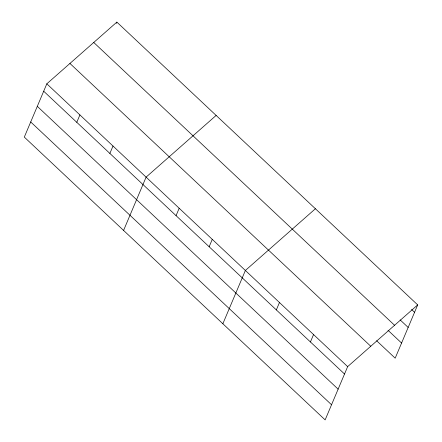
<?xml version="1.0" encoding="UTF-8"?>
<svg xmlns="http://www.w3.org/2000/svg" width="442" height="442" viewBox="0 0 442 442"><rect width="100%" height="100%" fill="white"/><g stroke="black" fill="none" stroke-linecap="round" stroke-linejoin="round"><path stroke-width="0.66" d="M46.819 83.82L24.31 137.097L325.141 419.9L347.65 366.622L417.69 304.903L116.859 22.1L46.819 83.82L347.65 366.622M116.334 23.332L116.859 22.1M76.786 122.318L79.908 114.926M109.876 153.429L112.997 146.037M123.583 230.42L146.092 177.143L216.132 115.423M176.06 215.646L179.181 208.254M209.149 246.752L212.276 239.36M222.862 323.748L245.365 270.471L315.406 208.751M276.338 309.914L279.46 302.521M310.433 341.964L313.555 334.572M417.69 304.903L395.181 358.18L376.634 340.743M411.557 309.472L414.568 312.295M400.148 319.897L408.17 327.439M93.743 42.465L394.573 325.273M388.043 330.312L401.579 343.042M69.93 63.449L370.761 346.257M43.692 91.212L344.528 374.015M37.299 106.351L338.13 389.159M30.708 121.953L331.539 404.756"/></g></svg>
